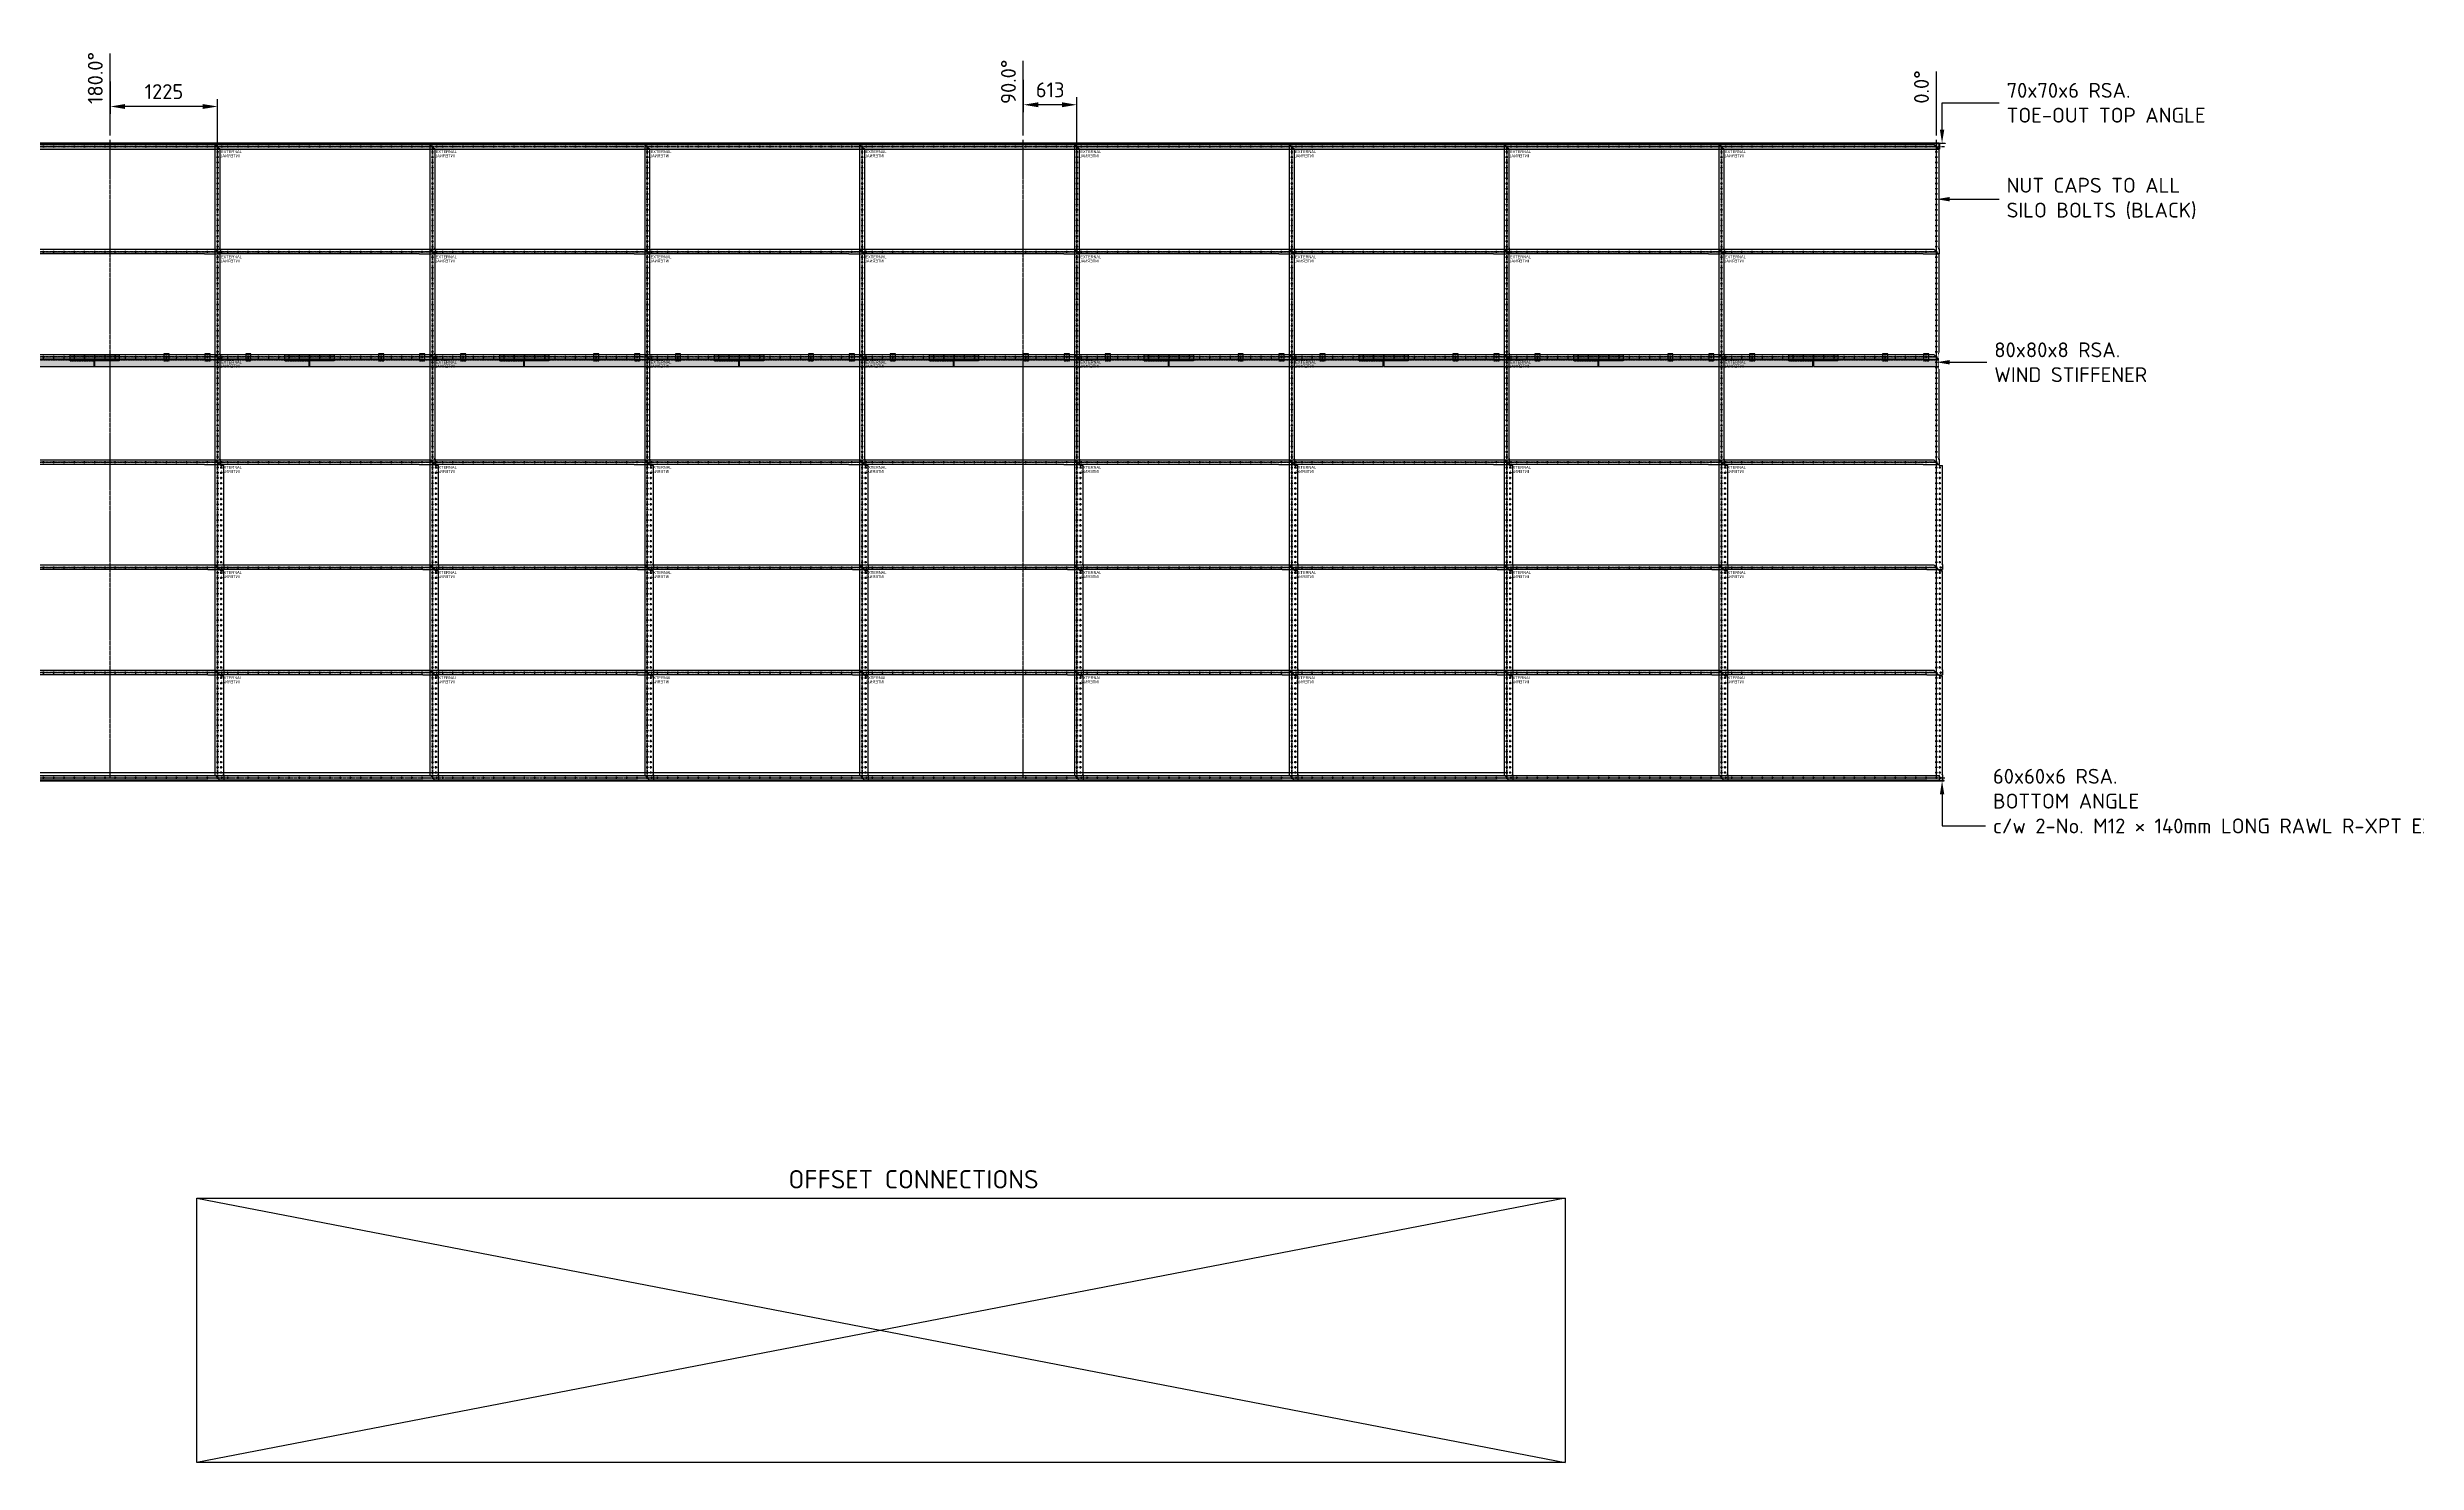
# Model space of a CAD drawing. Header units: millimetres. Extents: x -1425 to 321190, y -45665 to 8862.
# Drawn here: x 20109 to 47126, y -7810 to 8331 of the extents above; entities that cross this region are included whole.
import ezdxf
from ezdxf import colors
from ezdxf.entities.mleader import LeaderData, LeaderLine
from ezdxf.math import Vec2, Vec3

# ---------------------------------------------------------------- set-up
doc = ezdxf.new("R2010")
doc.units = ezdxf.units.MM
doc.header["$PDMODE"] = 4
for name, pattern in [('CENTER', [50.8, 31.75, -6.35, 6.35, -6.35]), ('CENTER2', [28.575, 19.05, -3.175, 3.175, -3.175]), ('HIDDEN', [0.375, 0.25, -0.125])]:
    doc.linetypes.add(name, pattern=pattern)
doc.layers.get('Defpoints').update_dxf_attribs({"color": 9})
for name, color, linetype in [('Bolt Holes', 7, 'Continuous'), ('CENTRELINE', 1, 'CENTER'), ('X 0001 M', 7, 'Continuous'), ('X 0515 M', 7, 'Continuous'), ('X 1515 M', 8, 'HIDDEN'), ('X 2001 M', 1, 'CENTER2'), ('X 2515 M', 1, 'CENTER'), ('X 5001 H', 8, 'Continuous')]:
    doc.layers.add(name, color=color, linetype=linetype)
doc.styles.add('BIT STD. 2.0', font='isocpeur.ttf', dxfattribs={"height": 2})
doc.styles.add('GG STD. 1.8', font='arial.ttf', dxfattribs={"height": 1.8})
doc.dimstyles.new('BIT STD. 2.0', dxfattribs={"dimtxt": 2, "dimasz": 2, "dimexe": 1, "dimexo": 0.625, "dimgap": 1, "dimtad": 1, "dimdec": 0, "dimdsep": 46, "dimtxsty": 'BIT STD. 2.0', "dimcen": 0, "dimadec": 0, "dimazin": 0, "dimtfac": 1, "dimtdec": 0, "dimtmove": 0, "dimatfit": 3, "dimfxl": 1, "dimtfill": 1, "dimlwd": -1, "dimlwe": -1, "dimarcsym": 0})

# ---------------------------------------------------------------- blocks, each defined once
blk = doc.blocks.new('*D322')
at = {"color": 0, "transparency": 16777216}
blk.add_line((0, 6593), (0, 8221), dxfattribs=at)
at = {"layer": 'Defpoints', "color": 0, "transparency": 16777216}
for p in [(0, 6540), (41650, 0)]:
    blk.add_point(p, dxfattribs=at)
at = {"color": 0, "transparency": 16777216, "insert": (-170, 7924), "char_height": 170, "attachment_point": 5, "rotation": 90, "style": 'BIT STD. 2.0', "bg_fill": 3, "box_fill_scale": 1.1, "bg_fill_color": 256, "bg_fill_true_color": 13158600, "bg_fill_transparency": 0}
blk.add_mtext('360.0%%D', dxfattribs=at)
at = {"layer": 'Defpoints', "color": 0, "transparency": 16777216}
blk.add_point((0, 7541), dxfattribs=at)
blk = doc.blocks.new('*U69')
at = {"layer": 'Defpoints', "color": 1, "linetype": 'CENTER'}
blk.add_line((2450, -200), (2450, 7233), dxfattribs=at)
at = {"layer": 'X 2001 M', "color": 1}
for p, q in [((0, 0), (0, 7275)), ((10412, 0), (10412, 7275)), ((20825, 0), (20825, 7275)), ((31238, 0), (31238, 7275)), ((41650, 0), (41650, 7275))]:
    blk.add_line(p, q, dxfattribs=at)
blk = doc.blocks.new('*U57')
at = {"layer": 'X 5001 H'}
for p, q in [((-15603, 0), (0, -3016)), ((0, 0), (-15603, -3016))]:
    blk.add_line(p, q, dxfattribs=at)
blk = doc.blocks.new('*U227')
at = {"layer": 'X 5001 H'}
h = blk.add_hatch(color=8, dxfattribs=at)
h.dxf.hatch_style = 1
h.paths.add_polyline_path([(0, 25), (0, -35), (41750, -35), (41750, 25)])
for p, q in [((0, 25), (41750, 25)), ((0, -35), (41750, -35))]:
    blk.add_line(p, q)
blk.add_lwpolyline([(0, 25), (41750, 25), (41750, -35), (0, -35)], close=True)
at = {"layer": 'X 0515 M'}
for points in [[(0, 25), (0, -35), (-60, -35), (-60, -29), (-6, -29), (-6, 25)], [(41750, 25), (41750, -35), (41810, -35), (41810, -29), (41756, -29), (41756, 25)]]:
    blk.add_lwpolyline(points, close=True, dxfattribs=at)
at = {"layer": 'X 1515 M', "color": 251, "true_color": 0x636466}
blk.add_line((0, -29), (41750, -29), dxfattribs=at)
at = {"layer": 'X 2515 M'}
blk.add_line((-66, 0), (41816, 0), dxfattribs=at)
blk = doc.blocks.new('*U73')
at = {"layer": 'CENTRELINE', "color": 0, "linetype": 'CENTER2', "transparency": 16777216}
for p, q in [((-12, 0), (-1.4, 0)), ((0, 1.4), (0, 12)), ((1.4, 0), (12, 0)), ((0, -12), (0, -1.4))]:
    blk.add_line(p, q, dxfattribs=at)
at = {"layer": 'CENTRELINE', "color": 0, "linetype": 'Continuous', "transparency": 16777216}
for p, q in [((-0.7, 0), (0.7, 0)), ((0, -0.7), (0, 0.7))]:
    blk.add_line(p, q, dxfattribs=at)
blk = doc.blocks.new('14mm DIA HOLE')
blk.add_circle((0, 0), 7)
at = {"layer": 'CENTRELINE', "linetype": 'CENTER2'}
blk.add_blockref('*U73', (0, 0), dxfattribs=at)
blk = doc.blocks.new('*U220')
blk.add_blockref('14mm DIA HOLE', (0, 0))
blk = doc.blocks.new('*U221')
at = {"layer": 'Bolt Holes', "color": 0, "linetype": 'ByBlock', "lineweight": -2, "transparency": 16777216}
for p in [(0, 0), (116.67, 0), (233.34, 0), (350.01, 0), (466.68, 0), (583.35, 0), (700.02, 0), (816.69, 0), (933.36, 0), (1050.03, 0), (1166.7, 0), (1283.37, 0), (1400.04, 0), (1516.71, 0), (1633.38, 0), (1750.05, 0), (1866.72, 0), (1983.39, 0), (2100.06, 0), (0, -1200), (116.67, -1200), (233.34, -1200), (350.01, -1200), (466.68, -1200), (583.35, -1200), (700.02, -1200), (816.69, -1200), (933.36, -1200), (1050.03, -1200), (1166.7, -1200), (1283.37, -1200), (1400.04, -1200), (1516.71, -1200), (1633.38, -1200), (1750.05, -1200), (1866.72, -1200), (1983.39, -1200), (2100.06, -1200)]:
    blk.add_blockref('*U220', p, dxfattribs=at)
blk = doc.blocks.new('*U78')
blk.add_blockref('14mm DIA HOLE', (0, 0))
blk = doc.blocks.new('*U79')
at = {"color": 0, "linetype": 'ByBlock', "lineweight": -2, "transparency": 16777216}
for p in [(0, 0), (0, -60), (0, -120), (0, -180), (0, -240), (0, -300), (0, -360), (0, -420), (0, -480), (0, -540), (0, -600), (0, -660), (0, -720), (0, -780), (0, -840), (0, -900), (0, -960), (0, -1020), (0, -1080)]:
    blk.add_blockref('*U78', p, dxfattribs=at)
blk = doc.blocks.new('Vertical Seam - D (1200)')
blk.add_blockref('*U79', (0, -60))
blk = doc.blocks.new('*U161')
blk.add_blockref('Vertical Seam - D (1200)', (0, 0))
blk = doc.blocks.new('*U133')
at = {"layer": 'X 2001 M', "color": 0, "transparency": 16777216}
for p, q in [((-4.12, 0), (-0.8, 0)), ((0, 0.8), (0, 4.12)), ((0.8, 0), (4.12, 0)), ((0, -4.12), (0, -0.8))]:
    blk.add_line(p, q, dxfattribs=at)
at = {"layer": 'X 2001 M', "color": 0, "linetype": 'Continuous', "transparency": 16777216}
for p, q in [((-0.4, 0), (0.4, 0)), ((0, -0.4), (0, 0.4))]:
    blk.add_line(p, q, dxfattribs=at)
blk = doc.blocks.new('*U130')
for p, q in [((0, 72), (0, 132)), ((0, 58), (0, 0))]:
    blk.add_line(p, q)
blk.add_arc((0, 65), 7, 90, 270)
at = {"layer": 'X 2001 M'}
blk.add_blockref('*U133', (0, 65), dxfattribs=at)
blk = doc.blocks.new('*U109')
for p, q in [((0, 692), (0, 1194)), ((0, 558), (0, 692)), ((0, 132), (0, 558))]:
    blk.add_line(p, q)
blk = doc.blocks.new('*U117')
for p, q in [((-620, 0), (-2454, 0)), ((-180, 0), (-620, 0)), ((-180, 0), (-166, 0)), ((-166, 0), (0, 0))]:
    blk.add_line(p, q)
blk = doc.blocks.new('1200 D')
for p, q in [((2424, 25), (-30, 25)), ((-30, 25), (-30, -1169))]:
    blk.add_line(p, q)
for points in [[(2424, 25), (2444, 4, 0.866025), (2454, -6), (2480, -31)], [(26, -1225), (6, -1204, 0.866025), (-4, -1194), (-30, -1169)]]:
    blk.add_lwpolyline(points, format="xyb")
at = {"layer": 'Defpoints', "color": 1, "linetype": 'CENTER'}
blk.add_lwpolyline([(0, -1200), (2450, -1200), (2450, 0), (0, 0)], close=True, dxfattribs=at)
for name, p in [('14mm DIA HOLE', (0, 0)), ('14mm DIA HOLE', (50, 0)), ('14mm DIA HOLE', (117, 0)), ('*U109', (2480, -1225)), ('*U117', (2480, -1225)), ('14mm DIA HOLE', (50, -1200)), ('14mm DIA HOLE', (117, -1200)), ('14mm DIA HOLE', (2450, -1200)), ('*U130', (2480, -1225))]:
    blk.add_blockref(name, p)
at = {"layer": 'Bolt Holes'}
for name, p in [('*U221', (233, 0)), ('*U161', (0, 0)), ('*U161', (2450, 0))]:
    blk.add_blockref(name, p, dxfattribs=at)
at = {"layer": 'Defpoints', "extrusion": (0, 0, -1), "insert": (253, -89), "char_height": 32.4, "width": 6762.89, "attachment_point": 1, "text_direction": (-1, 0, 0), "style": 'GG STD. 1.8'}
blk.add_mtext('INTERNAL', dxfattribs=at)
at = {"layer": 'Defpoints', "insert": (38, -42), "char_height": 32.4, "width": 6762.89, "attachment_point": 1, "style": 'GG STD. 1.8'}
blk.add_mtext('EXTERNAL', dxfattribs=at)
blk = doc.blocks.new('*U222')
blk.add_blockref('14mm DIA HOLE', (0, 0))
blk = doc.blocks.new('*U223')
at = {"layer": 'Bolt Holes', "color": 0, "linetype": 'ByBlock', "lineweight": -2, "transparency": 16777216}
for p in [(0, 0), (116.67, 0), (233.34, 0), (350.01, 0), (466.68, 0), (583.35, 0), (700.02, 0), (816.69, 0), (933.36, 0), (1050.03, 0), (1166.7, 0), (1283.37, 0), (1400.04, 0), (1516.71, 0), (1633.38, 0), (1750.05, 0), (1866.72, 0), (1983.39, 0), (2100.06, 0), (0, -1200), (116.67, -1200), (233.34, -1200), (350.01, -1200), (466.68, -1200), (583.35, -1200), (700.02, -1200), (816.69, -1200), (933.36, -1200), (1050.03, -1200), (1166.7, -1200), (1283.37, -1200), (1400.04, -1200), (1516.71, -1200), (1633.38, -1200), (1750.05, -1200), (1866.72, -1200), (1983.39, -1200), (2100.06, -1200)]:
    blk.add_blockref('*U222', p, dxfattribs=at)
blk = doc.blocks.new('*U253')
blk.add_blockref('Vertical Seam - D (1200)', (0, 0))
blk = doc.blocks.new('*U254')
blk.add_blockref('Vertical Seam - D (1200)', (40, 0))
blk = doc.blocks.new('*U284')
blk.add_blockref('Vertical Seam - D (1200)', (40, 0))
blk = doc.blocks.new('*U138')
at = {"layer": 'X 2001 M', "color": 0, "transparency": 16777216}
for p, q in [((-4.12, 0), (-0.8, 0)), ((0, 0.8), (0, 4.12)), ((0.8, 0), (4.12, 0)), ((0, -4.12), (0, -0.8))]:
    blk.add_line(p, q, dxfattribs=at)
at = {"layer": 'X 2001 M', "color": 0, "linetype": 'Continuous', "transparency": 16777216}
for p, q in [((-0.4, 0), (0.4, 0)), ((0, -0.4), (0, 0.4))]:
    blk.add_line(p, q, dxfattribs=at)
blk = doc.blocks.new('*U135')
for p, q in [((0, 72), (0, 132)), ((0, 58), (0, 0))]:
    blk.add_line(p, q)
blk.add_arc((0, 65), 7, 90, 270)
at = {"layer": 'X 2001 M'}
blk.add_blockref('*U138', (0, 65), dxfattribs=at)
blk = doc.blocks.new('*U153')
for p, q in [((0, 692), (0, 1188)), ((0, 558), (0, 692)), ((0, 132), (0, 558))]:
    blk.add_line(p, q)
blk = doc.blocks.new('*U140')
for p, q in [((-620, 0), (-2494, 0)), ((-180, 0), (-620, 0)), ((-180, 0), (-166, 0)), ((-166, 0), (0, 0))]:
    blk.add_line(p, q)
blk = doc.blocks.new('1200 DD (2101)')
for p, q in [((2424, 25), (-30, 25)), ((-30, 25), (-30, -1169))]:
    blk.add_line(p, q)
for points in [[(2424, 25), (2444, 4, 0.866025), (2454, -6), (2486, -37), (2520, -37)], [(26, -1225), (6, -1204, 0.866025), (-4, -1194), (-30, -1169)]]:
    blk.add_lwpolyline(points, format="xyb")
at = {"layer": 'Defpoints', "color": 1, "linetype": 'CENTER'}
blk.add_lwpolyline([(0, -1200), (2450, -1200), (2450, 0), (0, 0)], close=True, dxfattribs=at)
for name, p in [('14mm DIA HOLE', (0, 0)), ('14mm DIA HOLE', (50, 0)), ('14mm DIA HOLE', (117, 0)), ('*U153', (2520, -1225)), ('*U140', (2520, -1225)), ('14mm DIA HOLE', (50, -1200)), ('14mm DIA HOLE', (117, -1200)), ('14mm DIA HOLE', (2450, -1200)), ('14mm DIA HOLE', (2500, -1200)), ('*U135', (2520, -1225))]:
    blk.add_blockref(name, p)
at = {"layer": 'Bolt Holes'}
for name, p in [('*U223', (233, 0)), ('*U253', (0, 0)), ('*U254', (0, 0)), ('*U161', (2450, 0)), ('*U284', (2450, 0))]:
    blk.add_blockref(name, p, dxfattribs=at)
at = {"layer": 'Defpoints', "extrusion": (0, 0, -1), "insert": (253, -89), "char_height": 32.4, "width": 6762.89, "attachment_point": 1, "text_direction": (-1, 0, 0), "style": 'GG STD. 1.8'}
blk.add_mtext('INTERNAL', dxfattribs=at)
at = {"layer": 'Defpoints', "insert": (38, -42), "char_height": 32.4, "width": 6762.89, "attachment_point": 1, "style": 'GG STD. 1.8'}
blk.add_mtext('EXTERNAL', dxfattribs=at)
blk = doc.blocks.new('VERTICAL SEAM')
for name, p in [('1200 D', (-2450, 7200)), ('1200 D', (-2450, 6000)), ('1200 D', (-2450, 4800)), ('1200 DD (2101)', (-2450, 3600)), ('1200 DD (2101)', (-2450, 2400)), ('1200 DD (2101)', (-2450, 1200))]:
    blk.add_blockref(name, p)
blk = doc.blocks.new('*D320')
at = {"color": 0, "transparency": 16777216}
blk.add_line((10413, 7328), (10413, 8296), dxfattribs=at)
at = {"layer": 'Defpoints', "color": 0, "transparency": 16777216}
for p in [(10413, 7275), (41650, 0)]:
    blk.add_point(p, dxfattribs=at)
at = {"color": 0, "transparency": 16777216, "insert": (10243, 7999), "char_height": 170, "attachment_point": 5, "rotation": 90, "style": 'BIT STD. 2.0', "bg_fill": 3, "box_fill_scale": 1.1, "bg_fill_color": 256, "bg_fill_true_color": 13158600, "bg_fill_transparency": 0}
blk.add_mtext('270.0%%D', dxfattribs=at)
at = {"layer": 'Defpoints', "color": 0, "transparency": 16777216}
blk.add_point((10413, 7616), dxfattribs=at)
blk = doc.blocks.new('*D319')
at = {"color": 0, "transparency": 16777216}
blk.add_line((20825, 7328), (20825, 8262), dxfattribs=at)
at = {"layer": 'Defpoints', "color": 0, "transparency": 16777216}
for p in [(20825, 7275), (41650, 0)]:
    blk.add_point(p, dxfattribs=at)
at = {"color": 0, "transparency": 16777216, "insert": (20655, 7982), "char_height": 170, "attachment_point": 5, "rotation": 90, "style": 'BIT STD. 2.0', "bg_fill": 3, "box_fill_scale": 1.1, "bg_fill_color": 256, "bg_fill_true_color": 13158600, "bg_fill_transparency": 0}
blk.add_mtext('180.0%%D', dxfattribs=at)
at = {"layer": 'Defpoints', "color": 0, "transparency": 16777216}
blk.add_point((20825, 7616), dxfattribs=at)
blk = doc.blocks.new('*D318')
at = {"color": 0, "transparency": 16777216}
blk.add_line((31238, 7328), (31238, 8177), dxfattribs=at)
at = {"layer": 'Defpoints', "color": 0, "transparency": 16777216}
for p in [(31238, 7275), (41650, 0)]:
    blk.add_point(p, dxfattribs=at)
at = {"color": 0, "transparency": 16777216, "insert": (31068, 7939), "char_height": 170, "attachment_point": 5, "rotation": 90, "style": 'BIT STD. 2.0', "bg_fill": 3, "box_fill_scale": 1.1, "bg_fill_color": 256, "bg_fill_true_color": 13158600, "bg_fill_transparency": 0}
blk.add_mtext('90.0%%D', dxfattribs=at)
at = {"layer": 'Defpoints', "color": 0, "transparency": 16777216}
blk.add_point((31238, 7616), dxfattribs=at)
blk = doc.blocks.new('*D317')
at = {"color": 0, "transparency": 16777216}
blk.add_line((41650, 7328), (41650, 8058), dxfattribs=at)
at = {"layer": 'Defpoints', "color": 0, "transparency": 16777216}
for p in [(41650, 7275), (41650, 0)]:
    blk.add_point(p, dxfattribs=at)
at = {"color": 0, "transparency": 16777216, "insert": (41480, 7880), "char_height": 170, "attachment_point": 5, "rotation": 90, "style": 'BIT STD. 2.0', "bg_fill": 3, "box_fill_scale": 1.1, "bg_fill_color": 256, "bg_fill_true_color": 13158600, "bg_fill_transparency": 0}
blk.add_mtext('0.0%%D', dxfattribs=at)
at = {"layer": 'Defpoints', "color": 0, "transparency": 16777216}
blk.add_point((41650, 7616), dxfattribs=at)
blk = doc.blocks.new('*U229')
at = {"layer": 'X 5001 H'}
h = blk.add_hatch(color=8, dxfattribs=at)
h.dxf.hatch_style = 1
h.paths.add_polyline_path([(0, 30), (0, -40), (41710, -40), (41710, 30)])
for p, q in [((0, 30), (41710, 30)), ((0, -40), (41710, -40))]:
    blk.add_line(p, q)
blk.add_lwpolyline([(0, 30), (41710, 30), (41710, -40), (0, -40)], close=True)
at = {"layer": 'X 0515 M'}
for points in [[(0, 30), (0, -40), (-70, -40), (-70, -34), (-6, -34), (-6, 30)], [(41710, 30), (41710, -40), (41780, -40), (41780, -34), (41716, -34), (41716, 30)]]:
    blk.add_lwpolyline(points, close=True, dxfattribs=at)
at = {"layer": 'X 1515 M', "color": 251, "true_color": 0x636466}
blk.add_line((0, -34), (41710, -34), dxfattribs=at)
at = {"layer": 'X 2515 M'}
blk.add_line((-66, 0), (41776, 0), dxfattribs=at)
blk = doc.blocks.new('*D312')
at = {"color": 0, "transparency": 16777216}
for p, q in [((3675, 1434), (3675, 2318)), ((3675, 1094), (3675, 1434)), ((3675, 653), (3675, 1094))]:
    blk.add_line(p, q, dxfattribs=at)
at = {"layer": 'Defpoints', "color": 0, "transparency": 16777216}
for p in [(3675, 600), (41650, 0)]:
    blk.add_point(p, dxfattribs=at)
at = {"color": 0, "transparency": 16777216, "insert": (3505, 2089), "char_height": 170, "attachment_point": 5, "rotation": 90, "style": 'BIT STD. 2.0', "bg_fill": 3, "box_fill_scale": 1.1, "bg_fill_color": 256, "bg_fill_true_color": 13158600, "bg_fill_transparency": 0}
blk.add_mtext('TBC%%D', dxfattribs=at)
at = {"layer": 'Defpoints', "color": 0, "transparency": 16777216}
blk.add_point((3675, 1774), dxfattribs=at)
blk = doc.blocks.new('*D310')
at = {"layer": 'Defpoints', "color": 0, "transparency": 16777216}
for p in [(20825, 7996), (20825, 7657), (22050, 6480)]:
    blk.add_point(p, dxfattribs=at)
at = {"layer": 'X 5001 H', "color": 0, "transparency": 16777216}
for p, q in [((20825, 7943), (20825, 7572)), ((21880, 7657), (20995, 7657)), ((22050, 6533), (22050, 7742))]:
    blk.add_line(p, q, dxfattribs=at)
for points in [[(20995, 7685), (20995, 7629), (20825, 7657)], [(21880, 7685), (21880, 7629), (22050, 7657)]]:
    blk.add_solid(points, dxfattribs=at)
at = {"layer": 'X 5001 H', "color": 0, "transparency": 16777216, "insert": (21438, 7827), "char_height": 170, "attachment_point": 5, "style": 'BIT STD. 2.0', "bg_fill": 3, "box_fill_scale": 1.1, "bg_fill_color": 256, "bg_fill_true_color": 13158600, "bg_fill_transparency": 0}
blk.add_mtext('1225', dxfattribs=at)
blk = doc.blocks.new('*D309')
at = {"layer": 'Defpoints', "color": 0, "transparency": 16777216}
blk.add_point((31850, 6480), dxfattribs=at)
at = {"layer": 'X 5001 H', "color": 0, "transparency": 16777216}
for p, q in [((31238, 7963), (31238, 7592)), ((31680, 7677), (31408, 7677)), ((31850, 6533), (31850, 7762))]:
    blk.add_line(p, q, dxfattribs=at)
for points in [[(31408, 7705), (31408, 7649), (31238, 7677)], [(31680, 7705), (31680, 7649), (31850, 7677)]]:
    blk.add_solid(points, dxfattribs=at)
at = {"layer": 'X 5001 H', "color": 0, "transparency": 16777216, "insert": (31544, 7847), "char_height": 170, "attachment_point": 5, "style": 'BIT STD. 2.0', "bg_fill": 3, "box_fill_scale": 1.1, "bg_fill_color": 256, "bg_fill_true_color": 13158600, "bg_fill_transparency": 0}
blk.add_mtext('613', dxfattribs=at)
at = {"layer": 'Defpoints', "color": 0, "transparency": 16777216}
for p in [(31238, 8016), (31238, 7677)]:
    blk.add_point(p, dxfattribs=at)
blk = doc.blocks.new('14 HOLE')
at = {"layer": 'X 0001 M'}
blk.add_circle((0, 0), 7, dxfattribs=at)
at = {"layer": 'X 2001 M'}
for p, q in [((-14, 0), (14, 0)), ((0, -14), (0, 14))]:
    blk.add_line(p, q, dxfattribs=at)
blk = doc.blocks.new('70x70x6 WS')
at = {"layer": 'X 5001 H', "true_color": 0x939598}
h = blk.add_hatch(color=252, dxfattribs=at)
h.dxf.hatch_style = 1
h.paths.add_polyline_path([(2445, -5), (2445, 69), (2170, 69), (2170, 75), (0, 75), (0, -5)])
h = blk.add_hatch(color=252, dxfattribs=at)
h.dxf.hatch_style = 1
h.paths.add_polyline_path([(789, 139), (789, 64), (849, 64), (849, 139)])
h.paths.add_polyline_path([(1256, 139), (1256, 64), (1316, 64), (1316, 139)])
h.paths.add_polyline_path([(1723, 64), (1783, 64), (1783, 139), (1723, 139)])
h.paths.add_polyline_path([(2170, 129), (2170, 59), (2730, 59), (2730, 129)])
blk.add_line((2445, 67), (2455, 67))
for points in [[(2445, 75), (0, 75), (0, -5), (2445, -5)], [(789, 64), (849, 64), (849, 139), (789, 139)], [(1256, 64), (1316, 64), (1316, 139), (1256, 139)], [(1723, 64), (1783, 64), (1783, 139), (1723, 139)], [(2170, 129), (2730, 129), (2730, 59), (2170, 59)]]:
    blk.add_lwpolyline(points, close=True)
at = {"layer": 'X 5001 H', "linetype": 'HIDDEN'}
for p, q in [((789, 67), (280, 67)), ((1256, 67), (849, 67)), ((1723, 67), (1316, 67)), ((2170, 67), (1783, 67))]:
    blk.add_line(p, q, dxfattribs=at)
for points in [[(280, 75), (280, 59), (0, 59)], [(789, 76), (789, 59), (849, 59), (849, 76)], [(1256, 76), (1256, 59), (1316, 59), (1316, 76)], [(1723, 76), (1723, 59), (1783, 59), (1783, 76)], [(2170, 76), (2170, 59), (2445, 59)]]:
    blk.add_lwpolyline(points, dxfattribs=at)
at = {"layer": 'X 0001 M', "xscale": -1}
for p in [(819, 104), (1286, 104), (1753, 104), (2219, 104), (2336, 104), (2453, 104), (2569, 104), (2686, 104)]:
    blk.add_blockref('14 HOLE', p, dxfattribs=at)
blk = doc.blocks.new('*U288')
blk.add_blockref('70x70x6 WS', (-1365, -67))
blk = doc.blocks.new('*U289')
at = {"color": 0, "linetype": 'ByBlock', "lineweight": -2, "transparency": 16777216}
for p in [(0, 0), (2450, 0), (4900, 0), (7350, 0), (9800, 0), (12250, 0), (14700, 0), (17150, 0), (19600, 0), (22050, 0), (24500, 0), (26950, 0), (29400, 0), (31850, 0), (34300, 0), (36750, 0), (39200, 0), (41650, 0)]:
    blk.add_blockref('*U288', p, dxfattribs=at)

msp = doc.modelspace()

# ---------------------------------------------------------------- linework, layer by layer
at = {"layer": 'Defpoints', "color": 32, "true_color": 0xcd6928}
msp.add_lwpolyline([(21813.3014, -4794.186), (37416.7858, -4794.186), (37416.7858, -7810.0587), (21813.3014, -7810.0587)], close=True, dxfattribs=at)

# ---------------------------------------------------------------- block references
at = {"layer": 'Defpoints'}
msp.add_blockref('*U57', (37416.7858, -4794.186), dxfattribs=at)

# ---------------------------------------------------------------- texts
at = {"layer": 'Defpoints', "color": 32, "true_color": 0xcd6928, "insert": (25463.8665, -4473.5087), "char_height": 210, "attachment_point": 1, "style": 'BIT STD. 2.0'}
msp.add_mtext_dynamic_manual_height_columns('\\pi3096.49825;OFFSET CONNECTIONS', width=8901.996508, gutter_width=350, heights=[219.3546], dxfattribs=at)

# ---------------------------------------------------------------- dimensions: what is measured, and where the dimension line sits
at = {"color": 1}
dim = msp.add_ordinate_dim(feature_location=(0, 6540), offset=(0, 1001.2681), dtype=1, origin=(41650, 0), dimstyle='BIT STD. 2.0', override={"dimdec": 1, "dimlfac": 0.008643, "dimzin": 0, "dimpost": '%%D'}, dxfattribs=at)
dim.commit()
dim.dimension.update_dxf_attribs({"geometry": '*D322', "text_midpoint": (-170, 7923.7681)})

# ---------------------------------------------------------------- next in the draw order: linework, layer by layer
at = {"color": 112}
msp.add_line((-70, 60), (36750, 60), dxfattribs=at)

# ---------------------------------------------------------------- next in the draw order: block references
for name, p in [('*U69', (0, 0)), ('VERTICAL SEAM', (22050, 0)), ('VERTICAL SEAM', (24500, 0)), ('*U227', (-70, 0))]:
    msp.add_blockref(name, p)

# ---------------------------------------------------------------- next in the draw order: dimensions: what is measured, and where the dimension line sits
at = {"color": 1}
dim = msp.add_ordinate_dim(feature_location=(10412.5, 7275), offset=(0, 341.2681), dtype=1, origin=(41650, 0), dimstyle='BIT STD. 2.0', override={"dimdec": 1, "dimlfac": 0.008643, "dimzin": 0, "dimpost": '%%D'}, dxfattribs=at)
dim.commit()
dim.dimension.update_dxf_attribs({"geometry": '*D320', "text_midpoint": (10242.5, 7998.7681)})

# ---------------------------------------------------------------- next in the draw order: dimensions: what is measured, and where the dimension line sits
dim = msp.add_ordinate_dim(feature_location=(20825, 7275), offset=(0, 341.2681), dtype=1, origin=(41650, 0), dimstyle='BIT STD. 2.0', override={"dimdec": 1, "dimlfac": 0.008643, "dimzin": 0, "dimpost": '%%D'}, dxfattribs=at)
dim.commit()
dim.dimension.update_dxf_attribs({"geometry": '*D319', "text_midpoint": (20655, 7981.7681)})

# ---------------------------------------------------------------- next in the draw order: dimensions: what is measured, and where the dimension line sits
dim = msp.add_ordinate_dim(feature_location=(31237.5, 7275), offset=(0, 341.2681), dtype=1, origin=(41650, 0), dimstyle='BIT STD. 2.0', override={"dimdec": 1, "dimlfac": 0.008643, "dimzin": 0, "dimpost": '%%D'}, dxfattribs=at)
dim.commit()
dim.dimension.update_dxf_attribs({"geometry": '*D318', "text_midpoint": (31067.5, 7939.2681)})
at = {"layer": 'X 5001 H'}
dim = msp.add_linear_dim(base=(20825, 7657.0925), p1=(22050, 6480), p2=(20825, 7996.2681), dimstyle='BIT STD. 2.0', dxfattribs=at)
dim.commit()
dim.dimension.update_dxf_attribs({"geometry": '*D310', "text_midpoint": (21437.5, 7657.0925), "dimtype": 160})

# ---------------------------------------------------------------- next in the draw order: dimensions: what is measured, and where the dimension line sits
at = {"color": 1}
dim = msp.add_ordinate_dim(feature_location=(41650.0000000001, 7275), offset=(0, 341.2681392181), dtype=1, origin=(41650, 0), dimstyle='BIT STD. 2.0', override={"dimdec": 1, "dimlfac": 0.008643, "dimzin": 0, "dimpost": '%%D'}, dxfattribs=at)
dim.commit()
dim.dimension.update_dxf_attribs({"geometry": '*D317', "text_midpoint": (41480.0000000001, 7879.7681392181)})
at = {"layer": 'X 5001 H'}
dim = msp.add_linear_dim(base=(31237.5, 7677.0925441432), p1=(31850, 6480), p2=(31237.5, 8016.2681392181), dimstyle='BIT STD. 2.0', dxfattribs=at)
dim.commit()
dim.dimension.update_dxf_attribs({"geometry": '*D309', "text_midpoint": (31543.75, 7677.0925441432), "dimtype": 160})

# ---------------------------------------------------------------- next in the draw order: block references
at = {"xscale": -1, "rotation": 180}
msp.add_blockref('*U229', (-30, 7200), dxfattribs=at)
msp.add_blockref('*U289', (-37.6527, 4763))

# ---------------------------------------------------------------- next in the draw order: leaders
ml = msp.add_multileader_mtext('Standard')
ml.set_content('70x70x6 RSA.\\PTOE-OUT TOP ANGLE', color=256, style='BIT STD. 2.0')
ml.set_leader_properties(color=150)
ml.build(insert=Vec2(0, 0))
ml.multileader.update_dxf_attribs({"has_text_frame": 1, "text_left_attachment_type": 2, "text_right_attachment_type": 2, "dogleg_length": 3, "arrow_head_size": 153, "scale": 85})
ctx = ml.context
ctx.base_point, ctx.scale, ctx.char_height, ctx.arrow_head_size, ctx.landing_gap_size, ctx.plane_origin = Vec3(42366.1484, 7699.5073), 85, 170, 153, 85, Vec3(41357.7208, 7240)
ctx.left_attachment, ctx.right_attachment = 2, 2
notes = []
notes.append((ctx, [(0, (1, 1, 0), (41715, 7699.5073), (1, 0), 651.1484, [(0, [(41715, 7240)], 0, [])])]))
ctx.mtext.insert, ctx.mtext.flow_direction = Vec3(42451.1484, 7926.2384), 5
ml = msp.add_multileader_mtext('Standard')
ml.set_content('NUT CAPS TO ALL \\PSILO BOLTS (BLACK)', color=256, style='BIT STD. 2.0')
ml.set_leader_properties(color=150)
ml.build(insert=Vec2(0, 0))
ml.multileader.update_dxf_attribs({"has_text_frame": 1, "text_left_attachment_type": 2, "text_right_attachment_type": 2, "dogleg_length": 3, "arrow_head_size": 153, "scale": 85})
ctx = ml.context
ctx.base_point, ctx.scale, ctx.char_height, ctx.arrow_head_size, ctx.landing_gap_size, ctx.plane_origin = Vec3(42366.1484, 6600), 85, 170, 153, 85, Vec3(41292.7208, 6600)
ctx.left_attachment, ctx.right_attachment = 2, 2
notes.append((ctx, [(0, (1, 1, 0), (42111.1484, 6600), (1, 0), 255, [(0, [(41650, 6600)], 0, [])])]))
ctx.mtext.insert, ctx.mtext.flow_direction = Vec3(42451.1484, 6843.6667), 5
ml = msp.add_multileader_mtext('Standard')
ml.set_content('60x60x6 RSA.\\PBOTTOM ANGLE\\Pc/w 2-No. M12 × 140mm LONG RAWL R-XPT EXPANDING ANCHOR BOLTS PER PLATE', color=256, style='BIT STD. 2.0')
ml.set_leader_properties(color=150)
ml.build(insert=Vec2(0, 0))
ml.multileader.update_dxf_attribs({"has_text_frame": 1, "text_left_attachment_type": 2, "text_right_attachment_type": 2, "dogleg_length": 3, "arrow_head_size": 153, "scale": 85})
ctx = ml.context
ctx.base_point, ctx.scale, ctx.char_height, ctx.arrow_head_size, ctx.landing_gap_size, ctx.plane_origin = Vec3(42209.9523, -548.5423), 85, 170, 153, 85, Vec3(41357.7208, -35)
ctx.left_attachment, ctx.right_attachment = 2, 2
notes.append((ctx, [(0, (1, 1, 0), (41715, -548.5423), (1, 0), 494.9523, [(0, [(41715, -35)], 0, [])])]))
ctx.mtext.insert, ctx.mtext.width, ctx.mtext.flow_direction = Vec3(42294.9523, 103.1888), 3281.11422, 5
for ctx, leaders in notes:
    for number, flags, end, landing, length, lines in leaders:
        leader = LeaderData()
        leader.index, (leader.has_last_leader_line, leader.has_dogleg_vector, leader.attachment_direction) = number, flags
        leader.last_leader_point, leader.dogleg_vector, leader.dogleg_length = Vec3(end), Vec3(landing), length
        for number, points, colour, breaks in lines:
            line = LeaderLine()
            line.index, line.vertices, line.color, line.breaks = number, Vec3.list(points), colors.encode_raw_color(colour), breaks
            leader.lines.append(line)
        ctx.leaders.append(leader)

# ---------------------------------------------------------------- next in the draw order: dimensions: what is measured, and where the dimension line sits
at = {"color": 1}
dim = msp.add_ordinate_dim(feature_location=(3675, 600), offset=(0.0489, 1174.3442), dtype=1, origin=(41650, 0), text='TBC%%D', dimstyle='BIT STD. 2.0', override={"dimdec": 1, "dimlfac": 0.008643, "dimzin": 0, "dimpost": '%%D'}, dxfattribs=at)
dim.commit()
dim.dimension.update_dxf_attribs({"geometry": '*D312', "text_midpoint": (3505.0489, 2088.8442)})

# ---------------------------------------------------------------- next in the draw order: block references
for p in [(26950, 0), (29400, 0), (31850, 0), (34300, 0), (36750, 0), (39200, 0), (41650, 0)]:
    msp.add_blockref('VERTICAL SEAM', p)

# ---------------------------------------------------------------- next in the draw order: wipeouts: each hides what was drawn before it
msp.add_wipeout([(41680.9772, 4664.9314), (43067.5966, 4664.9314), (43067.5966, 4736.9314), (43067.5966, 4787.9314), (43067.5966, 4787.9314), (43075.2305, 4848.9314), (41680.9772, 4848.9314)])

# ---------------------------------------------------------------- next in the draw order: leaders
ml = msp.add_multileader_mtext('Standard')
ml.set_content('80x80x8 RSA.\\PWIND STIFFENER', color=256, style='BIT STD. 2.0')
ml.set_leader_properties(color=150)
ml.build(insert=Vec2(0, 0))
ml.multileader.update_dxf_attribs({"has_text_frame": 1, "text_left_attachment_type": 2, "text_right_attachment_type": 2, "dogleg_length": 3, "arrow_head_size": 153, "scale": 85})
ctx = ml.context
ctx.base_point, ctx.scale, ctx.char_height, ctx.arrow_head_size, ctx.landing_gap_size, ctx.plane_origin = Vec3(42225.3473, 4740), 85, 170, 153, 85, Vec3(41292.7208, 4740)
ctx.left_attachment, ctx.right_attachment = 2, 2
notes = []
notes.append((ctx, [(0, (1, 1, 0), (41970.3473, 4740), (1, 0), 255, [(0, [(41650, 4740)], 0, [])])]))
ctx.mtext.insert, ctx.mtext.flow_direction = Vec3(42310.3473, 4966.7311), 5
for ctx, leaders in notes:
    for number, flags, end, landing, length, lines in leaders:
        leader = LeaderData()
        leader.index, (leader.has_last_leader_line, leader.has_dogleg_vector, leader.attachment_direction) = number, flags
        leader.last_leader_point, leader.dogleg_vector, leader.dogleg_length = Vec3(end), Vec3(landing), length
        for number, points, colour, breaks in lines:
            line = LeaderLine()
            line.index, line.vertices, line.color, line.breaks = number, Vec3.list(points), colors.encode_raw_color(colour), breaks
            leader.lines.append(line)
        ctx.leaders.append(leader)

doc.saveas('drawing.dxf')
